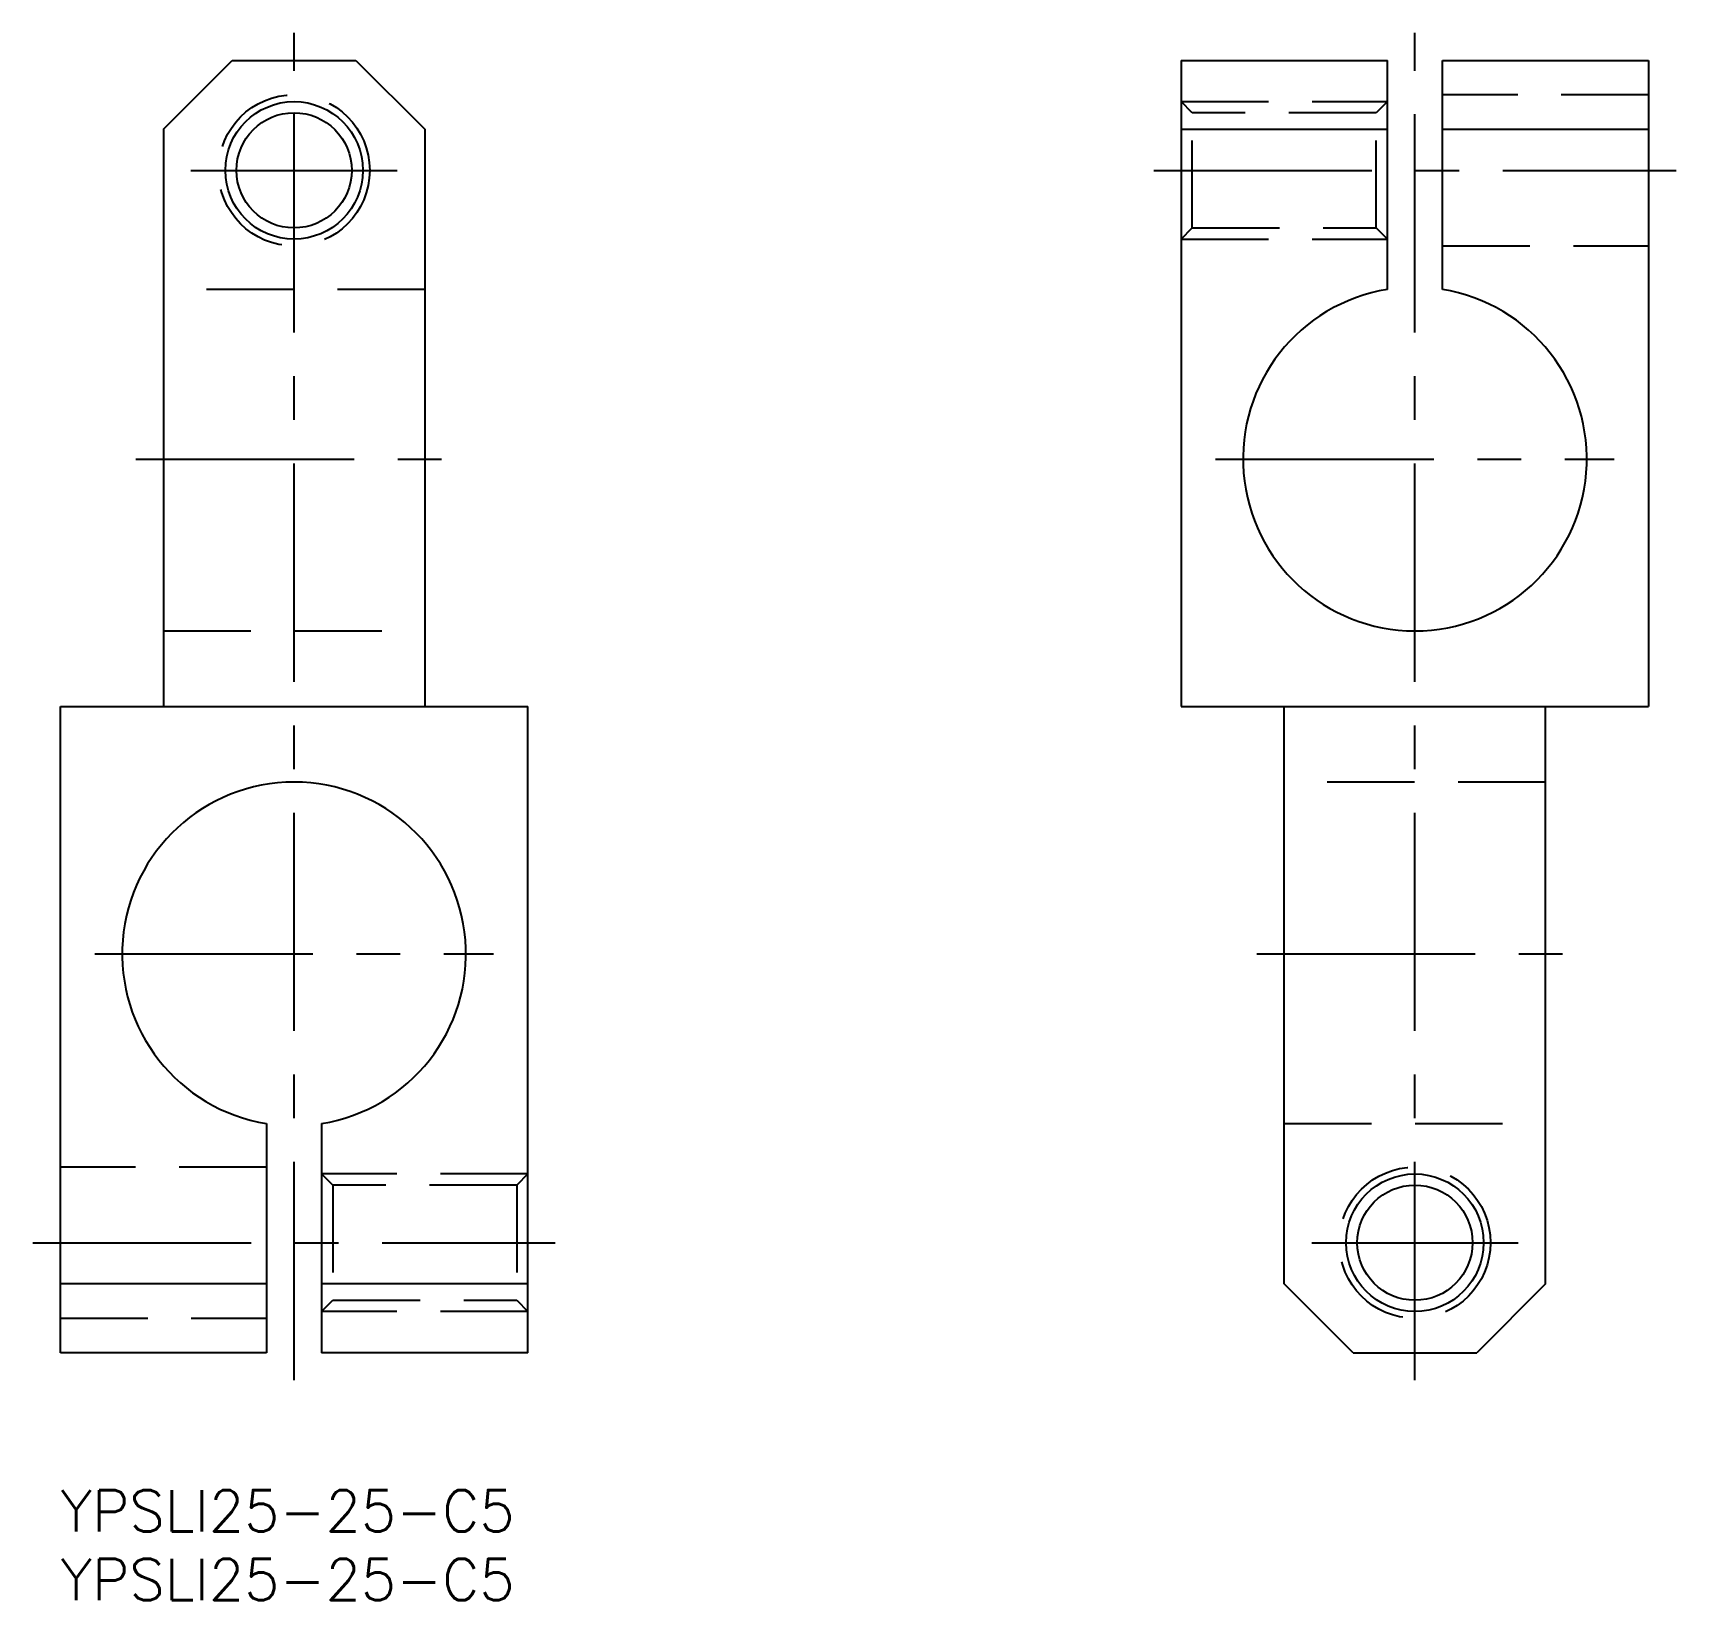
# Model space of a CAD drawing. Extents: x -2 to 118, y -8 to 106.
import ezdxf

# ---------------------------------------------------------------- set-up
doc = ezdxf.new("R2010")
doc.units = 0
doc.header["$LTSCALE"] = 0.5
doc.linetypes.add('CENTER', pattern=[50.8, 31.75, -6.35, 6.35, -6.35])
doc.linetypes.add('DASHED', pattern=[19.05, 12.7, -6.35])
for name, color, linetype in [('MSM_CENTER', 1, 'CENTER'), ('MSM_CONTINUOUS', 7, 'CONTINUOUS'), ('MSM_DASHED', 4, 'DASHED'), ('MSM_NARROW', 5, 'CONTINUOUS'), ('MSM_PART_NUMBER', 7, 'CONTINUOUS')]:
    doc.layers.add(name, color=color, linetype=linetype)
doc.styles.get("Standard").update_dxf_attribs({"font": 'txt.shx', "height": 3, "bigfont": 'bigfont.shx'})

# ---------------------------------------------------------------- blocks, each defined once
blk = doc.blocks.new('*U34')
at = {"layer": 'MSM_PART_NUMBER'}
blk.add_text('YPSLI25-25-C5', height=3, dxfattribs=at).set_placement((0, -3))
blk = doc.blocks.new('*U35')
at = {"layer": 'MSM_PART_NUMBER'}
blk.add_text('YPSLI25-25-C5', height=3, dxfattribs=at).set_placement((0, -8))

msp = doc.modelspace()

# ---------------------------------------------------------------- linework, layer by layer
at = {"layer": 'MSM_CENTER'}
for p, q in [((17, 8), (17, 106)), ((98.52, 8), (98.52, 106)), ((9.5, 96), (24.5, 96)), ((79.52, 96), (117.52, 96)), ((5.5, 75), (28.5, 75)), ((84.02, 75), (113.02, 75)), ((2.5, 39), (31.5, 39)), ((87.02, 39), (110.02, 39)), ((-2, 18), (36, 18)), ((91.02, 18), (106.02, 18))]:
    msp.add_line(p, q, dxfattribs=at)
at = {"layer": 'MSM_CONTINUOUS'}
for p, q in [((7.5, 99), (12.5, 104)), ((12.5, 104), (21.5, 104)), ((21.5, 104), (26.5, 99)), ((81.52, 104), (81.52, 57)), ((81.52, 104), (96.52, 104)), ((96.52, 87.34), (96.52, 104)), ((100.52, 104), (115.52, 104)), ((100.52, 87.34), (100.52, 104)), ((115.52, 104), (115.52, 57)), ((7.5, 99), (7.5, 57)), ((26.5, 99), (26.5, 57)), ((81.52, 99), (96.52, 99)), ((100.52, 99), (115.52, 99)), ((0, 10), (0, 57)), ((0, 57), (34, 57)), ((34, 10), (34, 57)), ((81.52, 57), (115.52, 57)), ((89.02, 15), (89.02, 57)), ((108.02, 15), (108.02, 57)), ((15, 26.66), (15, 10)), ((19, 26.66), (19, 10)), ((15, 15), (0, 15)), ((34, 15), (19, 15)), ((94.02, 10), (89.02, 15)), ((108.02, 15), (103.02, 10)), ((15, 10), (0, 10)), ((34, 10), (19, 10)), ((94.02, 10), (103.02, 10))]:
    msp.add_line(p, q, dxfattribs=at)
for centre in [(17, 96), (98.52, 18)]:
    msp.add_circle(centre, 4.19, dxfattribs=at)
for centre, start, end in [((98.52, 75), 99.2069, 80.7931), ((17, 39), 279.2069, 260.7931)]:
    msp.add_arc(centre, 12.5, start, end, dxfattribs=at)
at = {"layer": 'MSM_DASHED'}
for p, q in [((82.33, 100.19), (81.52, 101)), ((81.52, 101), (96.52, 101)), ((96.52, 101), (95.71, 100.19)), ((115.52, 101.5), (100.52, 101.5)), ((95.71, 100.19), (82.33, 100.19)), ((82.33, 91.81), (82.33, 100.19)), ((95.71, 91.81), (95.71, 100.19)), ((81.52, 91), (82.33, 91.81)), ((81.52, 91), (96.52, 91)), ((82.33, 91.81), (95.71, 91.81)), ((95.71, 91.81), (96.52, 91)), ((100.52, 90.5), (115.52, 90.5)), ((26.5, 87.34), (7.5, 87.34)), ((7.5, 62.5), (26.5, 62.5)), ((108.02, 51.5), (89.02, 51.5)), ((89.02, 26.66), (108.02, 26.66)), ((15, 23.5), (0, 23.5)), ((19.81, 22.19), (19, 23)), ((34, 23), (19, 23)), ((34, 23), (33.19, 22.19)), ((33.19, 22.19), (19.81, 22.19)), ((19.81, 22.19), (19.81, 13.81)), ((33.19, 22.19), (33.19, 13.81)), ((19, 13), (19.81, 13.81)), ((19.81, 13.81), (33.19, 13.81)), ((33.19, 13.81), (34, 13)), ((0, 12.5), (15, 12.5)), ((34, 13), (19, 13))]:
    msp.add_line(p, q, dxfattribs=at)
for centre in [(17, 96), (98.52, 18)]:
    msp.add_circle(centre, 5.5, dxfattribs=at)
at = {"layer": 'MSM_NARROW'}
for centre in [(17, 96), (98.52, 18)]:
    msp.add_circle(centre, 5, dxfattribs=at)

# ---------------------------------------------------------------- block references
at = {"layer": 'MSM_CONTINUOUS'}
for name in ['*U34', '*U35']:
    msp.add_blockref(name, (0, 0), dxfattribs=at)

doc.saveas('drawing.dxf')
